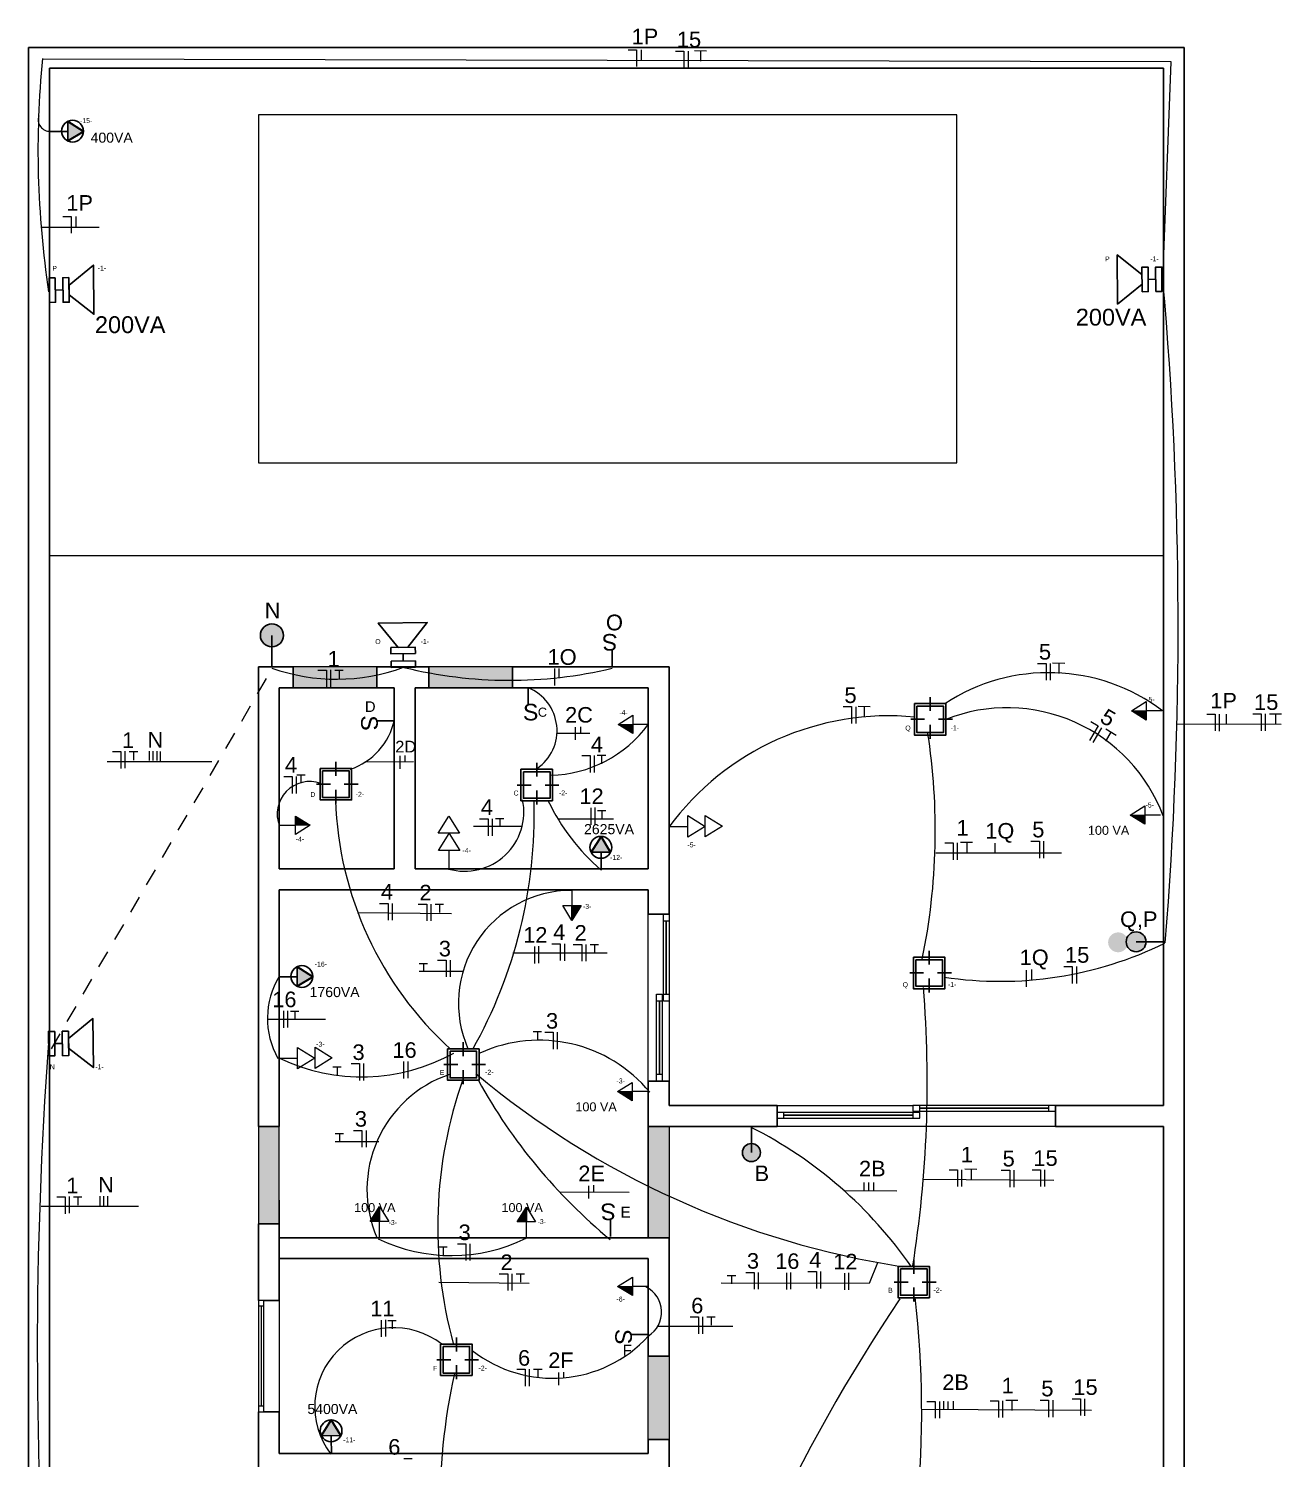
# Model space of a CAD drawing. Header units: millimetres. Extents: x 2802.7 to 2837.2, y 1572.5 to 1595.5.
# Drawn here: x 2802.71 to 2811.71, y 1585.23 to 1595.5 of the extents above; entities that cross this region are included whole.
import ezdxf

# ---------------------------------------------------------------- set-up
doc = ezdxf.new("R2010")
doc.units = ezdxf.units.MM
doc.linetypes.add('DASHDOT', pattern=[1, 0.5, -0.25, 0, -0.25])
doc.linetypes.add('DASHED', pattern=[1.905, 1.27, -0.635])
for name, color, linetype in [('05', 5, 'Continuous'), ('08', 8, 'Continuous'), ('EE-INTERRUPTOR', 2, 'Continuous'), ('ELETRICA', 2, 'Continuous'), ('ILUMINAÇÃO', 3, 'Continuous'), ('SIMBOLO', 2, 'Continuous')]:
    doc.layers.add(name, color=color, linetype=linetype)
for name, color, linetype, lineweight in [('A-AREA-IDEN', 2, 'Continuous', 9), ('A-DETL', 90, 'Continuous', 9), ('A-DETL-THIN', 151, 'Continuous', 9), ('A-FLOR', 192, 'Continuous', 9), ('A-FLOR-PATT', 8, 'Continuous', 9), ('A-GLAZ', 151, 'Continuous', 9), ('A-WALL', 113, 'Continuous', 9), ('AL2', 2, 'Continuous', 20), ('AL3', 3, 'Continuous', 30)]:
    doc.layers.add(name, color=color, linetype=linetype, lineweight=lineweight)
doc.styles.get("Standard").update_dxf_attribs({"font": 'arial.ttf'})

# ---------------------------------------------------------------- blocks, each defined once
blk = doc.blocks.new('Janela de correr - 2 Painéis - _200x100_MultiNucleo-384144-00-Térreo')
at = {"layer": 'A-GLAZ', "lineweight": 18}
for p, q in [((0.025, 0.015), (-0.025, 0.015)), ((-0.025, 0.015), (-0.025, -0.025)), ((0.025, -0.025), (0.025, 0.015)), ((0.95, 0.015), (0.95, -0.025)), ((1, 0.015), (0.95, 0.015)), ((-0.95, -0.035), (-1, -0.035)), ((-1, -0.075), (-0.95, -0.075)), ((-0.95, -0.075), (-0.95, -0.035)), ((-0.025, -0.055), (-0.95, -0.055)), ((-0.95, -0.055), (-0.025, -0.055)), ((-0.025, -0.025), (0.025, -0.025)), ((-0.025, -0.035), (-0.025, -0.075)), ((0.025, -0.035), (-0.025, -0.035)), ((-0.025, -0.075), (0.025, -0.075)), ((0.025, -0.005), (0.95, -0.005)), ((0.95, -0.005), (0.025, -0.005)), ((0.025, -0.075), (0.025, -0.035)), ((0.95, -0.025), (1, -0.025))]:
    blk.add_line(p, q, dxfattribs=at)
at = {"layer": 'A-GLAZ'}
for p, q in [((0.95, 0.015), (0.025, 0.015)), ((-0.025, -0.035), (-0.95, -0.035)), ((-0.95, -0.075), (-0.025, -0.075)), ((0.025, -0.025), (0.95, -0.025))]:
    blk.add_line(p, q, dxfattribs=at)
blk = doc.blocks.new('Janela Maxim-ar - Painel 1 - _80x60_MultiNucleo-575926-00-Térreo')
at = {"layer": 'A-GLAZ', "lineweight": 18}
for p, q in [((-0.4, -0.035), (-0.4, -0.075)), ((-0.36, -0.035), (-0.4, -0.035)), ((-0.4, -0.075), (-0.36, -0.075)), ((-0.36, -0.075), (-0.36, -0.035)), ((-0.36, -0.055), (0.36, -0.055)), ((0.4, -0.035), (0.36, -0.035)), ((0.36, -0.035), (0.36, -0.075)), ((0.36, -0.075), (0.4, -0.075)), ((0.4, -0.075), (0.4, -0.035))]:
    blk.add_line(p, q, dxfattribs=at)
at = {"layer": 'A-GLAZ'}
for p, q in [((0.36, -0.035), (-0.36, -0.035)), ((-0.36, -0.075), (0.36, -0.075))]:
    blk.add_line(p, q, dxfattribs=at)
blk = doc.blocks.new('Janela de correr - 2 Painéis - _120x100_MultiNucleo-524294-00-Térreo')
at = {"layer": 'A-GLAZ', "lineweight": 18}
for p, q in [((-0.6, 0.075), (-0.55, 0.075)), ((-0.55, 0.035), (-0.6, 0.035)), ((-0.55, 0.075), (-0.55, 0.035)), ((-0.025, 0.055), (-0.55, 0.055)), ((-0.55, 0.055), (-0.025, 0.055)), ((-0.025, 0.075), (0.025, 0.075)), ((-0.025, 0.035), (-0.025, 0.075)), ((0.025, 0.035), (-0.025, 0.035)), ((-0.025, 0.025), (0.025, 0.025)), ((-0.025, -0.015), (-0.025, 0.025)), ((0.025, 0.075), (0.025, 0.035)), ((0.025, 0.025), (0.025, -0.015)), ((0.025, 0.005), (0.55, 0.005)), ((0.55, 0.005), (0.025, 0.005)), ((0.55, 0.025), (0.6, 0.025)), ((0.55, -0.015), (0.55, 0.025)), ((0.025, -0.015), (-0.025, -0.015)), ((0.6, -0.015), (0.55, -0.015))]:
    blk.add_line(p, q, dxfattribs=at)
at = {"layer": 'A-GLAZ'}
for p, q in [((-0.55, 0.075), (-0.025, 0.075)), ((-0.025, 0.035), (-0.55, 0.035)), ((0.025, 0.025), (0.55, 0.025)), ((0.55, -0.015), (0.025, -0.015))]:
    blk.add_line(p, q, dxfattribs=at)
blk = doc.blocks.new('A$C2d1ab4d6')
for points in [[(27.3, 157.9), (27.3, 27.3), (157.9, 27.3), (157.9, 157.9)], [(37.3, 147.9), (37.3, 37.3), (147.9, 37.3), (147.9, 147.9)]]:
    blk.add_lwpolyline(points, close=True)
at = {"layer": '08', "linetype": 'DASHDOT'}
for p, q in [((92.6, 185.3), (92.6, 0)), ((185.3, 92.6), (0, 92.6))]:
    blk.add_line(p, q, dxfattribs=at)
blk = doc.blocks.new('poste bicicross 1')
at = {"layer": 'ILUMINAÇÃO'}
blk.add_line((-0.057, 1.76), (-0.057, 1.452), dxfattribs=at)
for points in [[(-0.257, 2.012), (-1.057, 3.012), (0.943, 3.012), (0.143, 2.012)], [(-0.557, 2.012), (0.443, 2.012), (0.443, 1.76), (-0.557, 1.76)], [(-0.553, 1.452), (0.44, 1.452), (0.44, 1.2), (-0.553, 1.2)]]:
    blk.add_lwpolyline(points, close=True, dxfattribs=at)
blk = doc.blocks.new('A$C51054501')
at = {"layer": 'AL3', "ltscale": 2}
h = blk.add_hatch(color=2, dxfattribs=at)
h.dxf.hatch_style = 1
h.paths.add_polyline_path([(21.9, 6.96), (11.66, 13.49), (11.66, 0.77)])
at = {"layer": 'AL3', "color": 2, "ltscale": 2}
for p, q in [((21.9, 6.96), (11.66, 13.49)), ((11.66, 0.77), (21.91, 6.97))]:
    blk.add_line(p, q, dxfattribs=at)
at = {"layer": 'SIMBOLO', "color": 2, "ltscale": 63}
for p, q in [((11.66, 0.77), (11.66, 13.51)), ((0, 6.98), (10.02, 6.98)), ((8.35, 6.98), (11.68, 6.98))]:
    blk.add_line(p, q, dxfattribs=at)
at = {"layer": 'SIMBOLO', "color": 1}
blk.add_circle((14.79, 7.11), 7.11, dxfattribs=at)
blk = doc.blocks.new('A$C5A796328')
at = {"ltscale": 50}
h = blk.add_hatch(color=2, dxfattribs=at)
h.dxf.hatch_style = 1
h.paths.add_polyline_path([(15.6, 18.2), (15.6, 9.1), (30.2, 9.1)])
at = {"color": 2, "ltscale": 63}
for p, q in [((15.6, 0), (15.6, 18.2)), ((15.6, 18.2), (30.2, 9.1)), ((0, 9.1), (15.6, 9.1)), ((30.2, 9.1), (15.6, 0)), ((30.2, 9.1), (15.6, 9.1))]:
    blk.add_line(p, q, dxfattribs=at)

msp = doc.modelspace()

# ---------------------------------------------------------------- hatches: boundary and pattern name
at = {"true_color": 0x000000}
h = msp.add_hatch(color=18, dxfattribs=at)
h.dxf.hatch_style = 1
h.paths.add_polyline_path([(2804.545, 1591.138, 1), (2804.38, 1591.138, 1)])
h = msp.add_hatch(color=2)
h.dxf.hatch_style = 1
h.paths.add_polyline_path([(2810.468, 1588.933, 1), (2810.611, 1588.933, 1)])
h = msp.add_hatch(color=2)
h.dxf.hatch_style = 1
h.paths.add_polyline_path([(2810.597, 1588.937, 1), (2810.74, 1588.937, 1)])
h = msp.add_hatch(color=18, dxfattribs=at)
h.dxf.hatch_style = 1
h.paths.add_polyline_path([(2807.841, 1587.423, 1), (2807.971, 1587.423, 1)])
at = {"layer": 'A-FLOR-PATT'}
h = msp.add_hatch(dxfattribs=at)
h.set_pattern_fill('FP_6', color=256, style=0, pattern_type=2)
h.set_pattern_definition([(0, (2764.25022, 1584.46587), (0.406, 0.102), [0.034, -0.271, 0.034, -0.271, -1.626]), (0, (2764.25022, 1584.46587), (0.406, 0.102), [-0.61, 0.034, -0.576, 0.034, -0.271, -0.711]), (0, (2764.25022, 1584.46587), (0.406, 0.102), [-1.524, 0.034, -0.17, 0.034, -0.474]), (120, (2764.40222, 1584.51687), (-0.2913346, 0.30060631), [0.034, -0.271, 0.034, -0.271, -1.626]), (120, (2764.40222, 1584.51687), (-0.2913346, 0.30060631), [-0.61, 0.034, -0.576, 0.034, -0.271, -0.711]), (120, (2764.40222, 1584.51687), (-0.2913346, 0.30060631), [-1.524, 0.034, -0.17, 0.034, -0.474]), (240, (2764.45322, 1584.71987), (-0.1146654, -0.40260631), [0.034, -0.271, 0.034, -0.271, -1.626]), (240, (2764.45322, 1584.71987), (-0.1146654, -0.40260631), [-0.61, 0.034, -0.576, 0.034, -0.271, -0.711]), (240, (2764.45322, 1584.71987), (-0.1146654, -0.40260631), [-1.524, 0.034, -0.17, 0.034, -0.474])])
h.paths.add_polyline_path([(2809.965, 1578.511), (2809.965, 1578.661), (2809.065, 1578.661), (2809.065, 1578.511)], flags=0)
h.paths.add_polyline_path([(2806.115, 1580.861), (2806.265, 1580.861), (2806.265, 1581.461), (2806.115, 1581.461), (2806.115, 1581.421)], flags=0)
h.paths.add_polyline_path([(2807.165, 1585.361), (2807.315, 1585.361), (2807.315, 1585.961), (2807.165, 1585.961), (2807.165, 1585.939)], flags=0)
h.paths.add_polyline_path([(2807.165, 1586.811), (2807.315, 1586.811), (2807.315, 1587.611), (2807.165, 1587.611), (2807.165, 1586.843)], flags=0)
h.paths.add_polyline_path([(2804.515, 1586.911), (2804.515, 1587.611), (2804.365, 1587.611), (2804.365, 1586.911)], flags=0)
h.paths.add_polyline_path([(2805.59, 1590.761), (2806.19, 1590.762), (2806.19, 1590.911), (2805.59, 1590.911)], flags=0)
h.paths.add_polyline_path([(2804.615, 1590.761), (2805.215, 1590.761), (2805.215, 1590.911), (2804.615, 1590.911)], flags=0)

# ---------------------------------------------------------------- linework, layer by layer
at = {"color": 2}
for p, q in [((2804.462, 1591.138), (2804.462, 1590.911)), ((2810.669, 1588.937), (2810.865, 1588.937)), ((2807.906, 1587.423), (2807.906, 1587.601))]:
    msp.add_line(p, q, dxfattribs=at)
for centre, radius in [((2804.462, 1591.138), 0.0825), ((2810.669, 1588.937), 0.0714), ((2807.906, 1587.423), 0.0651)]:
    msp.add_circle(centre, radius, dxfattribs=at)
at = {"layer": 'A-AREA-IDEN', "color": 7, "true_color": 0xffffff}
for p, q in [((2807.02, 1595.343), (2807.08, 1595.343)), ((2807.08, 1595.343), (2807.08, 1595.223)), ((2807.115, 1595.343), (2807.115, 1595.267)), ((2807.36, 1595.334), (2807.421, 1595.334)), ((2807.421, 1595.334), (2807.421, 1595.213)), ((2807.451, 1595.334), (2807.451, 1595.213)), ((2807.497, 1595.338), (2807.583, 1595.337)), ((2807.541, 1595.338), (2807.54, 1595.263)), ((2802.96, 1594.147), (2803.021, 1594.147)), ((2803.021, 1594.147), (2803.021, 1594.026)), ((2802.806, 1594.069), (2803.221, 1594.07)), ((2803.055, 1594.146), (2803.055, 1594.071)), ((2804.792, 1590.887), (2804.853, 1590.887)), ((2804.853, 1590.887), (2804.853, 1590.766)), ((2804.882, 1590.89), (2804.882, 1590.769)), ((2804.913, 1590.887), (2804.973, 1590.887)), ((2804.944, 1590.887), (2804.944, 1590.826)), ((2806.492, 1590.899), (2806.492, 1590.777)), ((2806.522, 1590.899), (2806.522, 1590.838)), ((2809.962, 1590.937), (2810.023, 1590.937)), ((2810.023, 1590.937), (2810.023, 1590.815)), ((2810.052, 1590.937), (2810.052, 1590.815)), ((2810.069, 1590.94), (2810.156, 1590.939)), ((2810.113, 1590.939), (2810.113, 1590.864)), ((2808.565, 1590.626), (2808.626, 1590.626)), ((2808.626, 1590.626), (2808.626, 1590.504)), ((2808.655, 1590.625), (2808.655, 1590.504)), ((2808.672, 1590.629), (2808.758, 1590.628)), ((2808.716, 1590.628), (2808.715, 1590.553)), ((2811.176, 1590.572), (2811.237, 1590.572)), ((2811.237, 1590.572), (2811.237, 1590.452)), ((2811.266, 1590.572), (2811.266, 1590.451)), ((2811.316, 1590.573), (2811.316, 1590.498)), ((2811.507, 1590.575), (2811.568, 1590.575)), ((2811.568, 1590.575), (2811.568, 1590.453)), ((2811.597, 1590.575), (2811.597, 1590.453)), ((2811.626, 1590.574), (2811.713, 1590.574)), ((2811.671, 1590.574), (2811.67, 1590.499)), ((2806.641, 1590.479), (2806.641, 1590.387)), ((2806.678, 1590.482), (2806.678, 1590.438)), ((2810.396, 1590.488), (2810.334, 1590.383)), ((2810.344, 1590.519), (2810.396, 1590.488)), ((2810.421, 1590.473), (2810.359, 1590.368)), ((2810.451, 1590.466), (2810.525, 1590.421)), ((2810.962, 1590.503), (2811.711, 1590.501)), ((2806.506, 1590.435), (2806.745, 1590.435)), ((2810.488, 1590.443), (2810.45, 1590.378)), ((2803.317, 1590.303), (2803.377, 1590.303)), ((2803.377, 1590.303), (2803.377, 1590.182)), ((2803.406, 1590.305), (2803.406, 1590.185)), ((2803.438, 1590.303), (2803.498, 1590.303)), ((2803.468, 1590.302), (2803.468, 1590.242)), ((2803.58, 1590.307), (2803.58, 1590.239)), ((2803.607, 1590.306), (2803.607, 1590.238)), ((2803.636, 1590.306), (2803.636, 1590.239)), ((2803.66, 1590.304), (2803.66, 1590.237)), ((2805.38, 1590.273), (2805.38, 1590.18)), ((2805.417, 1590.276), (2805.417, 1590.231)), ((2806.687, 1590.274), (2806.748, 1590.274)), ((2806.748, 1590.274), (2806.748, 1590.153)), ((2806.777, 1590.274), (2806.777, 1590.152)), ((2806.799, 1590.277), (2806.86, 1590.277)), ((2806.83, 1590.277), (2806.83, 1590.216)), ((2803.278, 1590.233), (2804.03, 1590.233)), ((2805.136, 1590.229), (2805.48, 1590.231)), ((2804.547, 1590.124), (2804.608, 1590.124)), ((2804.608, 1590.124), (2804.608, 1590.002)), ((2804.637, 1590.124), (2804.637, 1590.002)), ((2804.64, 1590.137), (2804.701, 1590.137)), ((2804.671, 1590.137), (2804.671, 1590.076)), ((2806.752, 1589.899), (2806.752, 1589.778)), ((2806.781, 1589.901), (2806.781, 1589.78)), ((2806.8, 1589.88), (2806.86, 1589.88)), ((2806.831, 1589.88), (2806.831, 1589.819)), ((2806.263, 1589.765), (2805.911, 1589.765)), ((2805.954, 1589.82), (2806.015, 1589.82)), ((2806.015, 1589.82), (2806.015, 1589.698)), ((2806.044, 1589.82), (2806.044, 1589.698)), ((2806.067, 1589.822), (2806.127, 1589.822)), ((2806.098, 1589.822), (2806.098, 1589.762)), ((2806.516, 1589.821), (2806.916, 1589.821)), ((2809.296, 1589.647), (2809.356, 1589.647)), ((2809.356, 1589.647), (2809.356, 1589.526)), ((2809.385, 1589.647), (2809.385, 1589.526)), ((2809.409, 1589.652), (2809.495, 1589.652)), ((2809.453, 1589.652), (2809.453, 1589.577)), ((2809.654, 1589.646), (2809.654, 1589.57)), ((2809.914, 1589.66), (2809.975, 1589.66)), ((2809.975, 1589.66), (2809.975, 1589.538)), ((2810.004, 1589.66), (2810.004, 1589.538)), ((2809.23, 1589.576), (2810.133, 1589.576)), ((2805.078, 1589.148), (2805.752, 1589.14)), ((2805.236, 1589.213), (2805.297, 1589.213)), ((2805.297, 1589.213), (2805.297, 1589.092)), ((2805.327, 1589.213), (2805.327, 1589.092)), ((2805.513, 1589.208), (2805.574, 1589.208)), ((2805.574, 1589.208), (2805.574, 1589.087)), ((2805.603, 1589.208), (2805.603, 1589.087)), ((2805.634, 1589.208), (2805.694, 1589.208)), ((2805.665, 1589.208), (2805.665, 1589.147)), ((2806.472, 1588.923), (2806.533, 1588.923)), ((2806.533, 1588.923), (2806.533, 1588.802)), ((2806.563, 1588.923), (2806.563, 1588.801)), ((2806.627, 1588.918), (2806.687, 1588.918)), ((2806.687, 1588.918), (2806.687, 1588.798)), ((2806.716, 1588.918), (2806.716, 1588.798)), ((2806.748, 1588.918), (2806.808, 1588.918)), ((2806.778, 1588.918), (2806.778, 1588.858)), ((2806.192, 1588.858), (2806.869, 1588.858)), ((2806.347, 1588.903), (2806.347, 1588.782)), ((2806.377, 1588.905), (2806.377, 1588.784)), ((2805.52, 1588.782), (2805.58, 1588.782)), ((2805.835, 1588.724), (2805.52, 1588.724)), ((2805.551, 1588.782), (2805.551, 1588.722)), ((2805.652, 1588.805), (2805.713, 1588.805)), ((2805.713, 1588.805), (2805.713, 1588.684)), ((2805.742, 1588.805), (2805.742, 1588.684)), ((2809.88, 1588.734), (2809.88, 1588.613)), ((2809.918, 1588.738), (2809.918, 1588.662)), ((2810.149, 1588.759), (2810.21, 1588.759)), ((2810.21, 1588.759), (2810.21, 1588.637)), ((2810.24, 1588.759), (2810.24, 1588.637)), ((2804.546, 1588.44), (2804.546, 1588.319)), ((2804.575, 1588.442), (2804.575, 1588.321)), ((2804.596, 1588.438), (2804.656, 1588.438)), ((2804.627, 1588.438), (2804.627, 1588.378)), ((2804.431, 1588.38), (2804.847, 1588.38)), ((2806.338, 1588.292), (2806.398, 1588.292)), ((2806.369, 1588.292), (2806.369, 1588.232)), ((2806.422, 1588.287), (2806.482, 1588.287)), ((2806.482, 1588.287), (2806.482, 1588.166)), ((2806.511, 1588.287), (2806.511, 1588.166)), ((2804.899, 1588.039), (2804.96, 1588.039)), ((2804.93, 1588.039), (2804.93, 1587.979)), ((2805.032, 1588.062), (2805.092, 1588.062)), ((2805.092, 1588.062), (2805.092, 1587.941)), ((2805.121, 1588.062), (2805.121, 1587.941)), ((2805.408, 1588.076), (2805.408, 1587.955)), ((2805.438, 1588.078), (2805.438, 1587.957)), ((2805.049, 1587.582), (2805.109, 1587.582)), ((2805.109, 1587.582), (2805.109, 1587.462)), ((2805.138, 1587.582), (2805.138, 1587.462)), ((2804.916, 1587.56), (2804.977, 1587.56)), ((2805.231, 1587.501), (2804.916, 1587.501)), ((2804.947, 1587.56), (2804.947, 1587.499)), ((2809.327, 1587.299), (2809.387, 1587.299)), ((2809.387, 1587.299), (2809.387, 1587.179)), ((2809.416, 1587.299), (2809.416, 1587.179)), ((2809.44, 1587.305), (2809.526, 1587.304)), ((2809.484, 1587.304), (2809.484, 1587.229)), ((2809.701, 1587.296), (2809.762, 1587.296)), ((2809.762, 1587.296), (2809.762, 1587.174)), ((2809.791, 1587.296), (2809.791, 1587.174)), ((2809.922, 1587.3), (2809.983, 1587.3)), ((2809.983, 1587.3), (2809.983, 1587.179)), ((2810.012, 1587.3), (2810.012, 1587.178)), ((2806.736, 1587.185), (2806.736, 1587.093)), ((2806.773, 1587.188), (2806.773, 1587.144)), ((2808.714, 1587.208), (2808.714, 1587.147)), ((2808.746, 1587.209), (2808.746, 1587.149)), ((2808.783, 1587.209), (2808.783, 1587.149)), ((2809.135, 1587.232), (2810.078, 1587.224)), ((2802.917, 1587.105), (2802.977, 1587.105)), ((2802.977, 1587.105), (2802.977, 1586.984)), ((2803.006, 1587.107), (2803.006, 1586.987)), ((2803.037, 1587.104), (2803.098, 1587.104)), ((2803.068, 1587.104), (2803.068, 1587.044)), ((2803.225, 1587.11), (2803.225, 1587.043)), ((2803.253, 1587.109), (2803.253, 1587.042)), ((2803.282, 1587.109), (2803.282, 1587.043)), ((2806.53, 1587.142), (2807.028, 1587.138)), ((2808.571, 1587.15), (2808.95, 1587.147)), ((2802.805, 1587.037), (2803.503, 1587.037)), ((2805.794, 1586.768), (2805.854, 1586.768)), ((2805.854, 1586.768), (2805.854, 1586.647)), ((2805.883, 1586.768), (2805.883, 1586.647)), ((2805.661, 1586.745), (2805.721, 1586.745)), ((2805.692, 1586.745), (2805.692, 1586.685)), ((2806.095, 1586.552), (2806.156, 1586.552)), ((2806.156, 1586.552), (2806.156, 1586.431)), ((2806.185, 1586.552), (2806.185, 1586.431)), ((2806.216, 1586.552), (2806.276, 1586.552)), ((2806.247, 1586.552), (2806.247, 1586.491)), ((2807.865, 1586.562), (2807.925, 1586.562)), ((2807.925, 1586.562), (2807.925, 1586.442)), ((2807.954, 1586.562), (2807.954, 1586.442)), ((2808.157, 1586.56), (2808.157, 1586.44)), ((2808.187, 1586.562), (2808.187, 1586.442)), ((2808.312, 1586.569), (2808.373, 1586.569)), ((2808.373, 1586.569), (2808.373, 1586.447)), ((2808.403, 1586.569), (2808.403, 1586.447)), ((2808.574, 1586.557), (2808.574, 1586.436)), ((2808.603, 1586.559), (2808.603, 1586.438)), ((2808.812, 1586.632), (2808.751, 1586.482)), ((2805.66, 1586.492), (2806.309, 1586.486)), ((2808.751, 1586.482), (2807.689, 1586.484)), ((2807.732, 1586.54), (2807.793, 1586.54)), ((2807.763, 1586.54), (2807.763, 1586.479)), ((2807.465, 1586.242), (2807.526, 1586.242)), ((2807.526, 1586.242), (2807.526, 1586.121)), ((2807.555, 1586.242), (2807.555, 1586.121)), ((2807.585, 1586.242), (2807.646, 1586.242)), ((2807.616, 1586.242), (2807.616, 1586.182)), ((2805.248, 1586.22), (2805.248, 1586.099)), ((2805.278, 1586.222), (2805.278, 1586.101)), ((2805.294, 1586.217), (2805.354, 1586.217)), ((2805.325, 1586.217), (2805.325, 1586.156)), ((2807.235, 1586.176), (2807.773, 1586.176)), ((2806.221, 1585.866), (2806.282, 1585.866)), ((2806.282, 1585.866), (2806.282, 1585.745)), ((2806.311, 1585.866), (2806.311, 1585.745)), ((2806.341, 1585.866), (2806.402, 1585.866)), ((2806.372, 1585.866), (2806.372, 1585.805)), ((2806.52, 1585.844), (2806.52, 1585.751)), ((2806.557, 1585.846), (2806.557, 1585.802)), ((2809.166, 1585.636), (2809.227, 1585.636)), ((2809.227, 1585.636), (2809.227, 1585.516)), ((2809.256, 1585.636), (2809.256, 1585.515)), ((2809.286, 1585.637), (2809.286, 1585.576)), ((2809.316, 1585.636), (2809.316, 1585.575)), ((2809.354, 1585.637), (2809.354, 1585.577)), ((2809.62, 1585.64), (2809.68, 1585.64)), ((2809.68, 1585.64), (2809.68, 1585.519)), ((2809.709, 1585.64), (2809.709, 1585.519)), ((2809.733, 1585.645), (2809.819, 1585.645)), ((2809.777, 1585.645), (2809.777, 1585.57)), ((2809.979, 1585.645), (2810.04, 1585.645)), ((2810.04, 1585.645), (2810.04, 1585.523)), ((2810.07, 1585.645), (2810.07, 1585.523)), ((2810.209, 1585.655), (2810.27, 1585.655)), ((2810.27, 1585.655), (2810.27, 1585.534)), ((2810.299, 1585.655), (2810.299, 1585.533)), ((2809.127, 1585.579), (2810.349, 1585.572)), ((2805.409, 1585.226), (2805.469, 1585.226))]:
    msp.add_line(p, q, dxfattribs=at)
at = {"layer": 'A-AREA-IDEN', "color": 150, "linetype": 'DASHED', "ltscale": 0.1}
msp.add_line((2802.878, 1588.167), (2804.464, 1590.899), dxfattribs=at)
at = {"layer": 'A-AREA-IDEN', "color": 150}
msp.add_lwpolyline([(2810.862, 1593.687), (2810.92, 1595.258), (2802.819, 1595.276)], dxfattribs=at)
for centre, radius, start, end in [((2809.599, 1594.624), 6.817, 174.4741, 188.5834), ((2802.869, 1594.844), 0.086, 162.343, 271.2749), ((2782.955, 1591.209), 28.016, 355.3325, 5.0625), ((2804.926, 1592.208), 1.385, 250.369, 290.2825), ((2806.171, 1593.975), 3.16, 256.0777, 283.4302), ((2810.041, 1589.511), 1.359, 52.9944, 123.3133), ((2806.179, 1590.454), 0.331, 304.5332, 67.8871), ((2808.891, 1588.605), 1.955, 84.4347, 143.799), ((2809.742, 1589.42), 1.198, 20.6218, 111.487), ((2804.877, 1590.628), 0.475, 288.1757, 347.98), ((2806.445, 1591.026), 0.893, 271.3181, 323.7316), ((2804.659, 1589.735), 4.568, 348.3322, 8.9158), ((2804.733, 1589.855), 0.233, 70.0811, 201.752), ((2807.451, 1590.039), 2.534, 181.9405, 227.6903), ((2805.846, 1589.87), 0.426, 254.418, 11.8415), ((2802.896, 1589.856), 3.451, 330.6521, 1.5112), ((2807.802, 1590.594), 1.501, 205.4837, 229.4079), ((2806.613, 1588.495), 0.811, 89.9884, 203.7157), ((2809.691, 1591.349), 2.696, 261.4503, 296.0686), ((2805.009, 1588.385), 0.579, 148.5276, 209.5579), ((2800.723, 1587.925), 8.446, 350.9649, 4.648), ((2833.062, 1586.01), 30.285, 175.8343, 184.2588), ((2806.383, 1587.201), 1.029, 39.5194, 114.4877), ((2805.107, 1589.339), 1.372, 244.5182, 298.8689), ((2809.947, 1592.794), 6.264, 230.082, 261.2272), ((2806.017, 1587.158), 0.872, 108.7675, 203.3659), ((2808.864, 1586.888), 3.211, 160.7187, 195.0911), ((2809.428, 1589.864), 3.979, 208.9082, 230.4009), ((2806.5, 1584.827), 3.112, 34.7817, 63.1717), ((2805.752, 1587.9), 1.217, 244.4017, 296.1284), ((2807.059, 1586.277), 0.202, 301.6693, 63.5878), ((2819.491, 1579.303), 12.673, 146.1008, 164.0089), ((2801.872, 1585.558), 7.257, 354.5958, 6.5322), ((2805.336, 1585.599), 0.566, 52.3042, 217.1174), ((2806.478, 1586.736), 0.934, 231.8156, 317.6), ((2809.889, 1584.905), 4.219, 167.2475, 195.5087)]:
    msp.add_arc(centre, radius, start, end, dxfattribs=at)
at = {"layer": 'A-DETL'}
for p, q in [((2804.515, 1588.111), (2804.515, 1588.711)), ((2810.865, 1586.811), (2810.865, 1585.011))]:
    msp.add_line(p, q, dxfattribs=at)
at = {"layer": 'A-DETL-THIN'}
for p, q in [((2809.382, 1594.877), (2804.365, 1594.877)), ((2804.365, 1594.877), (2804.365, 1592.377)), ((2809.382, 1592.377), (2809.382, 1594.877)), ((2804.365, 1592.377), (2809.382, 1592.377))]:
    msp.add_line(p, q, dxfattribs=at)
at = {"layer": 'A-FLOR'}
for p, q in [((2802.865, 1591.711), (2810.865, 1591.711)), ((2805.215, 1590.911), (2804.615, 1590.911)), ((2806.19, 1590.911), (2805.59, 1590.911)), ((2805.34, 1590.761), (2804.515, 1590.761)), ((2804.615, 1590.761), (2805.215, 1590.761)), ((2807.164, 1590.761), (2805.49, 1590.761)), ((2805.59, 1590.761), (2806.19, 1590.761)), ((2807.164, 1589.461), (2807.164, 1590.761)), ((2807.164, 1589.311), (2804.514, 1589.311)), ((2807.164, 1586.811), (2807.164, 1589.311)), ((2804.365, 1587.611), (2804.365, 1586.911)), ((2804.515, 1586.911), (2804.515, 1587.611)), ((2807.165, 1587.611), (2807.165, 1586.811)), ((2807.315, 1587.611), (2807.315, 1586.811)), ((2806.365, 1586.661), (2804.515, 1586.661)), ((2807.164, 1586.661), (2806.924, 1586.661)), ((2807.164, 1585.261), (2807.164, 1586.661)), ((2807.315, 1585.961), (2807.315, 1585.361))]:
    msp.add_line(p, q, dxfattribs=at)
at = {"layer": 'A-WALL', "lineweight": 25}
for p, q in [((2802.715, 1595.361), (2802.715, 1572.561)), ((2811.015, 1595.361), (2802.715, 1595.361)), ((2811.015, 1572.561), (2811.015, 1595.361)), ((2802.865, 1577.161), (2802.865, 1595.211)), ((2802.865, 1595.211), (2810.865, 1595.211)), ((2810.865, 1595.211), (2810.865, 1587.761)), ((2804.615, 1590.911), (2804.365, 1590.911)), ((2804.365, 1590.911), (2804.365, 1587.611)), ((2804.615, 1590.761), (2804.615, 1590.911)), ((2805.59, 1590.911), (2805.215, 1590.911)), ((2805.215, 1590.911), (2805.215, 1590.761)), ((2805.59, 1590.761), (2805.59, 1590.911)), ((2807.315, 1590.911), (2806.19, 1590.911)), ((2806.19, 1590.911), (2806.19, 1590.761)), ((2807.315, 1589.136), (2807.315, 1590.911)), ((2804.515, 1589.461), (2804.515, 1590.761)), ((2804.515, 1590.761), (2804.615, 1590.761)), ((2805.215, 1590.761), (2805.34, 1590.761)), ((2805.34, 1590.761), (2805.34, 1589.461)), ((2805.49, 1590.761), (2805.59, 1590.761)), ((2805.49, 1589.461), (2805.49, 1590.761)), ((2806.19, 1590.761), (2807.165, 1590.761)), ((2807.165, 1590.761), (2807.165, 1589.461)), ((2805.34, 1589.461), (2804.515, 1589.461)), ((2807.165, 1589.461), (2805.49, 1589.461)), ((2804.515, 1587.611), (2804.515, 1589.311)), ((2804.515, 1589.311), (2807.165, 1589.311)), ((2807.165, 1589.311), (2807.165, 1589.136)), ((2807.165, 1589.136), (2807.315, 1589.136)), ((2807.165, 1587.936), (2807.165, 1587.611)), ((2807.315, 1587.936), (2807.165, 1587.936)), ((2807.315, 1587.761), (2807.315, 1587.936)), ((2808.09, 1587.761), (2807.315, 1587.761)), ((2808.09, 1587.611), (2808.09, 1587.761)), ((2810.865, 1587.761), (2810.09, 1587.761)), ((2810.09, 1587.761), (2810.09, 1587.611)), ((2804.365, 1587.611), (2804.515, 1587.611)), ((2807.165, 1587.611), (2808.09, 1587.611)), ((2810.09, 1587.611), (2810.865, 1587.611)), ((2810.865, 1587.611), (2810.865, 1578.661)), ((2804.515, 1586.911), (2804.365, 1586.911)), ((2804.365, 1586.911), (2804.365, 1586.361)), ((2804.515, 1586.811), (2804.515, 1586.911)), ((2807.315, 1586.811), (2804.515, 1586.811)), ((2807.315, 1585.961), (2807.315, 1586.811)), ((2804.515, 1586.361), (2804.515, 1586.661)), ((2804.515, 1586.661), (2807.165, 1586.661)), ((2807.165, 1586.661), (2807.165, 1585.961)), ((2804.405, 1586.361), (2804.515, 1586.361)), ((2807.165, 1585.961), (2807.315, 1585.961)), ((2804.365, 1585.561), (2804.365, 1584.311)), ((2804.515, 1585.561), (2804.405, 1585.561)), ((2804.515, 1585.261), (2804.515, 1585.561)), ((2807.165, 1585.361), (2807.165, 1585.261)), ((2807.315, 1585.361), (2807.165, 1585.361)), ((2807.315, 1585.011), (2807.315, 1585.361)), ((2807.165, 1585.261), (2804.515, 1585.261))]:
    msp.add_line(p, q, dxfattribs=at)
at = {"layer": 'A-WALL'}
for p, q in [((2807.165, 1587.936), (2807.165, 1589.136)), ((2807.315, 1588.511), (2807.315, 1587.936)), ((2808.09, 1587.761), (2809.065, 1587.761)), ((2810.09, 1587.611), (2808.09, 1587.611)), ((2804.515, 1586.361), (2804.515, 1585.561))]:
    msp.add_line(p, q, dxfattribs=at)
at = {"layer": 'AL2', "color": 1, "ltscale": 63}
for p, q in [((2805.656, 1589.717), (2805.733, 1589.84)), ((2805.733, 1589.84), (2805.81, 1589.717)), ((2807.45, 1589.689), (2807.45, 1589.843)), ((2807.45, 1589.843), (2807.573, 1589.766)), ((2807.575, 1589.691), (2807.575, 1589.845)), ((2807.575, 1589.845), (2807.698, 1589.768)), ((2807.315, 1589.766), (2807.45, 1589.766)), ((2807.573, 1589.766), (2807.45, 1589.689)), ((2807.698, 1589.768), (2807.575, 1589.691)), ((2805.81, 1589.717), (2805.656, 1589.717)), ((2805.658, 1589.592), (2805.735, 1589.715)), ((2805.735, 1589.715), (2805.812, 1589.592)), ((2805.812, 1589.592), (2805.658, 1589.592)), ((2805.735, 1589.457), (2805.735, 1589.592)), ((2804.512, 1588.101), (2804.647, 1588.101)), ((2804.647, 1588.024), (2804.647, 1588.178)), ((2804.647, 1588.178), (2804.77, 1588.101)), ((2804.77, 1588.101), (2804.647, 1588.024)), ((2804.772, 1588.026), (2804.772, 1588.18)), ((2804.772, 1588.18), (2804.895, 1588.103)), ((2804.895, 1588.103), (2804.772, 1588.026))]:
    msp.add_line(p, q, dxfattribs=at)
at = {"layer": 'EE-INTERRUPTOR', "ltscale": 63}
for p, q in [((2806.907, 1590.911), (2806.907, 1591.03)), ((2806.303, 1590.764), (2806.303, 1590.646)), ((2805.34, 1590.525), (2805.222, 1590.525)), ((2806.895, 1586.821), (2806.895, 1586.939)), ((2807.165, 1586.117), (2807.047, 1586.117))]:
    msp.add_line(p, q, dxfattribs=at)
at = {"layer": 'ELETRICA'}
msp.add_line((2804.515, 1586.661), (2804.515, 1587.082), dxfattribs=at)

# ---------------------------------------------------------------- block references
at = {"xscale": 0.001727213490430645, "yscale": 0.001727213490430645, "zscale": 0.001727213490430645}
for p in [(2809.03, 1590.375, 0), (2804.762, 1589.909, 0), (2806.204, 1589.903, 0), (2809.023, 1588.553, 0), (2805.677, 1587.895, 0), (2808.912, 1586.333, 0), (2805.627, 1585.775, 0)]:
    msp.add_blockref('A$C2d1ab4d6', p, dxfattribs=at)
at = {"layer": '05'}
for p, xscale, yscale, zscale, rotation in [((2811.066, 1593.707), 0.1763668810111434, 0.1763668810111434, 0.1763668810111434, 90.33632238783719), ((2802.651, 1593.605), 0.1763668810111434, 0.1763668810111434, 0.1763668810111434, 270.6726447756747), ((2805.418, 1590.697), 0.1763668810111433, 0.1763668810111433, 0.1763668810111433, 0.6726447756740498), ((2802.647, 1588.193), 0.1763668810111434, 0.1763668810111434, 0.1763668810111434, 270.6726447756747)]:
    msp.add_blockref('poste bicicross 1', p, dxfattribs=dict(at, xscale=xscale, yscale=yscale, zscale=zscale, rotation=rotation))
at = {"layer": 'A-GLAZ'}
for name, p, rotation in [('Janela de correr - 2 Painéis - _120x100_MultiNucleo-524294-00-Térreo', (2807.24, 1588.536), 270), ('Janela de correr - 2 Painéis - _200x100_MultiNucleo-384144-00-Térreo', (2809.09, 1587.686), 180), ('Janela Maxim-ar - Painel 1 - _80x60_MultiNucleo-575926-00-Térreo', (2804.44, 1585.961), 269.9999999999999)]:
    msp.add_blockref(name, p, dxfattribs=dict(at, rotation=rotation))
at = {"layer": 'AL2', "color": 1, "ltscale": 2, "xscale": 0.01104284911225828, "yscale": 0.01104284911225828, "zscale": 0.01104284911225828}
for p in [(2802.867, 1594.681), (2804.514, 1588.609)]:
    msp.add_blockref('A$C51054501', p, dxfattribs=at)
at = {"layer": 'AL2', "color": 1, "ltscale": 50, "xscale": 0.007273731667291592, "yscale": 0.007273731667291592, "zscale": 0.007273731667291592}
for p, rotation in [((2810.856, 1590.662), 179.9999999999999), ((2807.169, 1590.565), 179.9999999999999), ((2810.845, 1589.913), 179.9999999999999), ((2806.551, 1589.31), 270.0000000000038), ((2807.164, 1587.927), 179.9999999999999), ((2805.301, 1586.815), 89.99999999999991), ((2806.356, 1586.811), 89.99999999999991), ((2807.165, 1586.528), 179.9999999999999)]:
    msp.add_blockref('A$C5A796328', p, dxfattribs=dict(at, rotation=rotation))
msp.add_blockref('A$C5A796328', (2804.517, 1589.708), dxfattribs=at)
at = {"layer": 'AL2', "color": 1, "ltscale": 2, "xscale": 0.01104284911225828, "yscale": 0.01104284911225828, "zscale": 0.01104284911225828}
for p, rotation in [((2806.903, 1589.452), 90), ((2804.966, 1585.261), 90.17689909154367)]:
    msp.add_blockref('A$C51054501', p, dxfattribs=dict(at, rotation=rotation))

# ---------------------------------------------------------------- texts
at = {"layer": 'A-AREA-IDEN', "color": 7, "true_color": 0xffffff, "attachment_point": 1}
for s, insert, char_height in [('1P', (2807.046, 1595.496), 0.1117), ('15', (2807.37, 1595.474), 0.1127), ('-15-', (2803.084, 1594.853), 0.0355), ('1P', (2802.986, 1594.3), 0.1117), ('P', (2810.446, 1593.859), 0.0355), ('-1-', (2810.771, 1593.86), 0.0355), ('P', (2802.885, 1593.792), 0.0355), ('-1-', (2803.211, 1593.793), 0.0355), ('N', (2804.41, 1591.373), 0.112), ('O', (2806.861, 1591.287), 0.113), ('O', (2805.204, 1591.111), 0.0355), ('-1-', (2805.53, 1591.112), 0.0355), ('5', (2809.971, 1591.077), 0.113), ('1', (2804.862, 1591.026), 0.112), ('1O', (2806.441, 1591.039), 0.1127), ('5', (2808.574, 1590.765), 0.113), ('D', (2805.13, 1590.664), 0.0763), ('-5-', (2810.742, 1590.696), 0.0355), ('1P', (2811.202, 1590.725), 0.1117), ('15', (2811.516, 1590.715), 0.1127), ('C', (2806.372, 1590.619), 0.0658), ('2C', (2806.568, 1590.623), 0.1117), ('-4-', (2806.957, 1590.601), 0.0355), ('Q', (2809.011, 1590.49), 0.0355), ('-1-', (2809.337, 1590.491), 0.0355), ('1', (2803.386, 1590.441), 0.112), ('\\pxql;N', (2803.569, 1590.444), 0.1117), ('2D', (2805.348, 1590.381), 0.0844), ('4', (2806.753, 1590.411), 0.113), ('4', (2804.556, 1590.264), 0.113), ('12', (2806.671, 1590.038), 0.1117), ('D', (2804.738, 1590.013), 0.0355), ('-2-', (2805.064, 1590.014), 0.0355), ('4', (2805.963, 1589.96), 0.113), ('C', (2806.198, 1590.023), 0.0355), ('-2-', (2806.524, 1590.025), 0.0355), ('-5-', (2810.737, 1589.937), 0.0355), ('1', (2809.379, 1589.812), 0.112), ('1Q', (2809.586, 1589.79), 0.1117), ('5', (2809.923, 1589.8), 0.113), ('-4-', (2804.633, 1589.692), 0.0355), ('-5-', (2807.446, 1589.651), 0.0355), ('-4-', (2805.831, 1589.611), 0.0355), ('-12-', (2806.891, 1589.561), 0.0355), ('4', (2805.245, 1589.353), 0.113), ('2', (2805.522, 1589.346), 0.112), ('-3-', (2806.696, 1589.209), 0.0355), ('Q,P', (2810.554, 1589.155), 0.1117), ('12', (2806.267, 1589.042), 0.1117), ('4', (2806.482, 1589.063), 0.113), ('2', (2806.636, 1589.057), 0.112), ('3', (2805.661, 1588.944), 0.112), ('1Q', (2809.833, 1588.881), 0.1117), ('15', (2810.158, 1588.899), 0.1127), ('-16-', (2804.77, 1588.794), 0.0355), ('Q', (2808.992, 1588.647), 0.0355), ('-1-', (2809.318, 1588.648), 0.0355), ('16', (2804.465, 1588.579), 0.1117), ('3', (2806.431, 1588.425), 0.112), ('-3-', (2804.78, 1588.219), 0.0355), ('3', (2805.041, 1588.2), 0.112), ('16', (2805.328, 1588.215), 0.1117), ('N', (2802.867, 1588.056), 0.0355), ('-1-', (2803.193, 1588.057), 0.0355), ('E', (2805.668, 1588.016), 0.0355), ('-2-', (2805.993, 1588.018), 0.0355), ('-3-', (2806.937, 1587.955), 0.0355), ('3', (2805.058, 1587.721), 0.112), ('1', (2809.41, 1587.464), 0.112), ('5', (2809.71, 1587.436), 0.113), ('15', (2809.931, 1587.44), 0.1127), ('2E', (2806.663, 1587.329), 0.1117), ('B', (2807.929, 1587.33), 0.112), ('2B', (2808.679, 1587.364), 0.1117), ('1', (2802.986, 1587.243), 0.112), ('\\pxql;N', (2803.214, 1587.248), 0.1117), ('E', (2806.966, 1587.034), 0.0784), ('-3-', (2805.3, 1586.938), 0.0355), ('3', (2805.803, 1586.906), 0.112), ('-3-', (2806.37, 1586.945), 0.0355), ('2', (2806.104, 1586.691), 0.112), ('3', (2807.874, 1586.701), 0.112), ('16', (2808.077, 1586.699), 0.1117), ('4', (2808.321, 1586.709), 0.113), ('12', (2808.494, 1586.695), 0.1117), ('B', (2808.888, 1586.452), 0.0355), ('-2-', (2809.214, 1586.453), 0.0355), ('11', (2805.168, 1586.359), 0.1117), ('-6-', (2806.937, 1586.388), 0.0355), ('6', (2807.474, 1586.38), 0.112), ('F', (2806.981, 1586.043), 0.0784), ('6', (2806.23, 1586.004), 0.112), ('2F', (2806.447, 1585.987), 0.1117), ('F', (2805.62, 1585.891), 0.0355), ('-2-', (2805.946, 1585.892), 0.0355), ('2B', (2809.277, 1585.829), 0.1117), ('1', (2809.704, 1585.805), 0.112), ('5', (2809.988, 1585.785), 0.113), ('15', (2810.218, 1585.795), 0.1127), ('-11-', (2804.974, 1585.377), 0.0355), ('6', (2805.298, 1585.365), 0.112)]:
    msp.add_mtext(s, dxfattribs=dict(at, insert=insert, char_height=char_height))
at = {"layer": 'A-AREA-IDEN', "attachment_point": 1}
for s, width, gutter_width, heights, insert, char_height in [('400VA', 0.24604, 0.361, [0.0703], (2803.16, 1594.749), 0.0722), ('200VA', 0.28607, 0.604, [0], (2803.191, 1593.43), 0.1208), ('200VA', 0.28607, 0.604, [0], (2810.236, 1593.484), 0.1208), ('2625VA', 0.24604, 0.361, [0.0703], (2806.704, 1589.782), 0.0722), ('100 VA', 0.45131, 0.324, [0], (2810.323, 1589.77), 0.0648), ('1760VA', 0.24604, 0.361, [0.0703], (2804.733, 1588.612), 0.0722), ('100 VA', 0.45131, 0.324, [0], (2806.642, 1587.784), 0.0648), ('100 VA', 0.45131, 0.324, [0], (2805.053, 1587.06), 0.0648), ('100 VA', 0.45131, 0.324, [0], (2806.111, 1587.06), 0.0648), ('5400VA', 0.24604, 0.361, [0.0703], (2804.717, 1585.617), 0.0722)]:
    msp.add_mtext_dynamic_manual_height_columns(s, width=width, gutter_width=gutter_width, heights=heights, dxfattribs=dict(at, insert=insert, char_height=char_height))
at = {"layer": 'A-AREA-IDEN', "color": 7, "true_color": 0xffffff, "insert": (2810.459, 1590.618), "char_height": 0.113, "attachment_point": 1, "rotation": 329.27}
msp.add_mtext('5', dxfattribs=at)
at = {"layer": 'EE-INTERRUPTOR', "ltscale": 63}
for rotation, p in [(180, (2806.945, 1591.148)), (270, (2805.103, 1590.564)), (0, (2806.265, 1590.527)), (180, (2806.934, 1587.057)), (270, (2806.928, 1586.156))]:
    msp.add_text('S', height=0.119, rotation=rotation, dxfattribs=at).set_placement(p)

doc.saveas('drawing.dxf')
